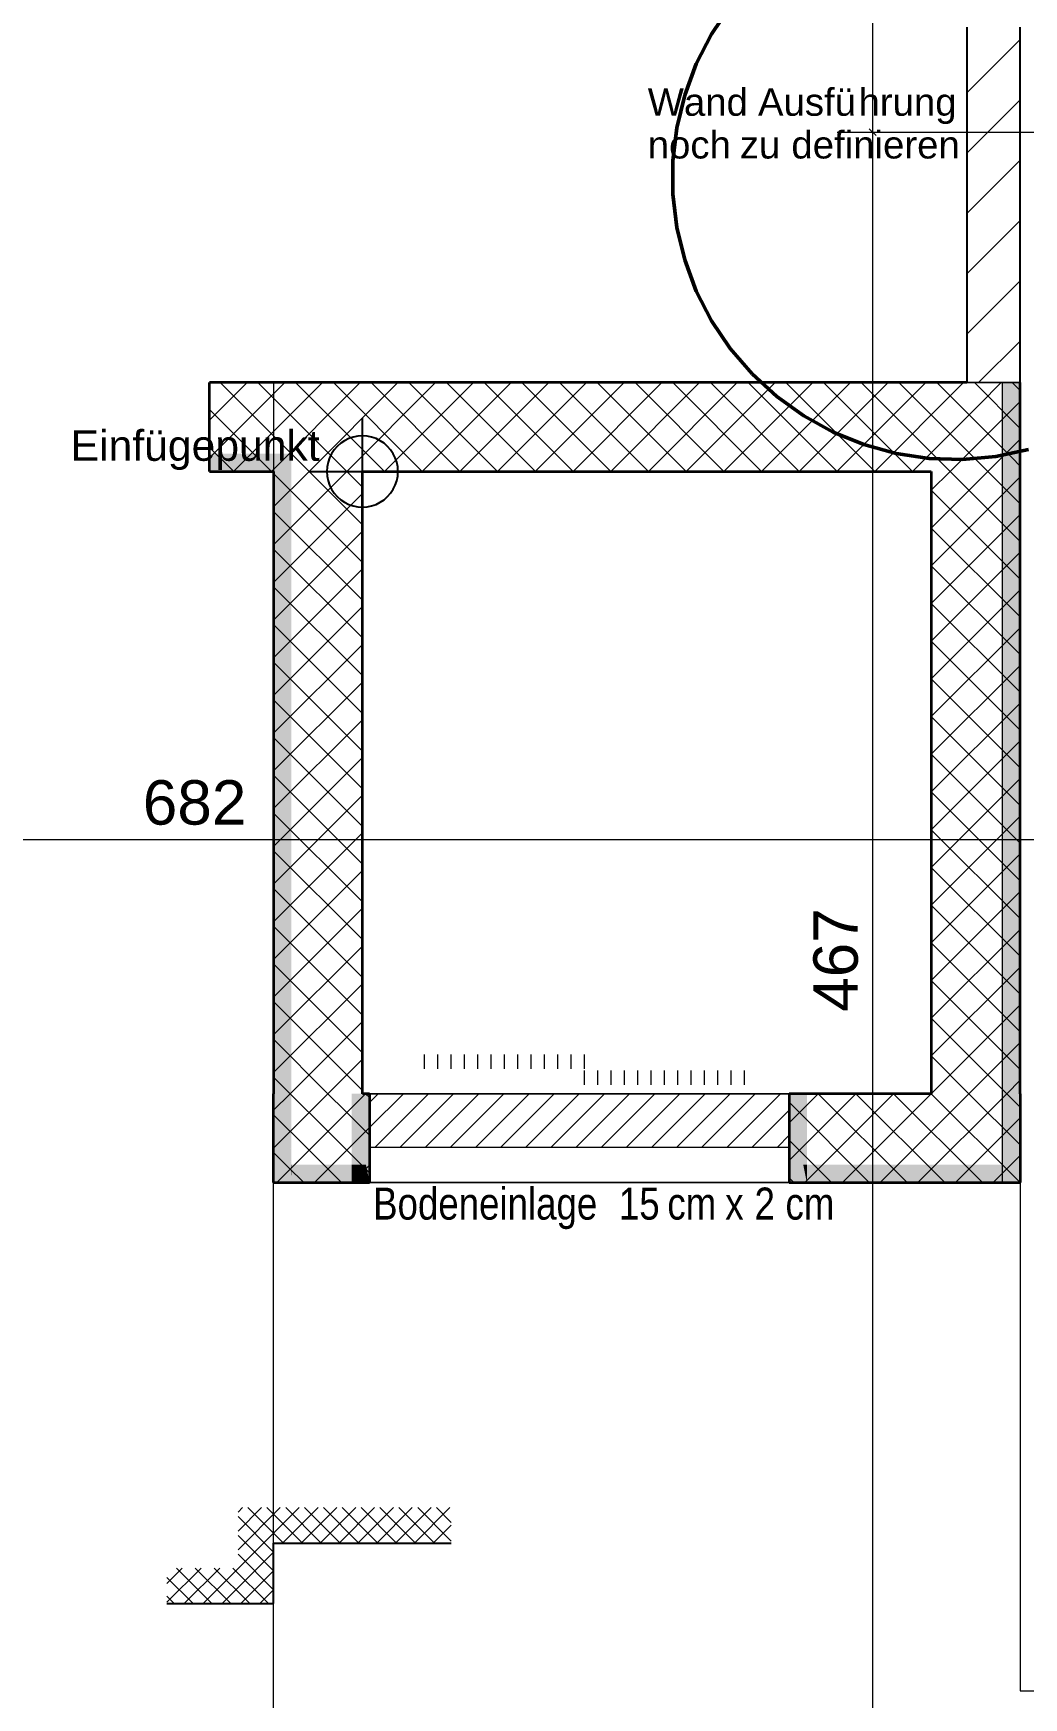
# Model space of a CAD drawing. Extents: x -1 to 1342, y -35 to 723.
# Drawn here: x 389.9 to 445.6, y 299 to 392.7 of the extents above; entities that cross this region are included whole.
import ezdxf
from ezdxf.lldxf.tags import DXFTag

# ---------------------------------------------------------------- set-up
doc = ezdxf.new("R2010")
doc.units = 0
doc.layers.get('0').update_dxf_attribs({"lineweight": 18})
for name, color, linetype, lineweight in [('-1._UG_3_- offene Fragen', 7, 'Continuous', 25), ('-1._UG_3_- offene Fragen Neu', 7, 'Continuous', 25), ('-1._UG_3_015 Innenwände Bauteilschraffuren Neu', 7, 'Continuous', 25), ('-1._UG_3_015 Innenwände Neu', 7, 'Continuous', 25), ('-1._UG_3_035 Decken Neu', 7, 'Continuous', 25), ('-1._UG_3_035-20 Bodeneinlagen', 7, 'Continuous', 25), ('-1._UG_3_035-20 Bodeneinlagen Neu', 7, 'Continuous', 25), ('-1._UG_3_160 Beschriftungen Ausführung Neu', 7, 'Continuous', 25), ('-1._UG_3_260 Kennzeichnung Sichtbeton Neu', 7, 'Continuous', 25)]:
    doc.layers.add(name, color=color, linetype=linetype, lineweight=lineweight)
doc.layers.add('X_Einfuegepunkt', color=1, linetype='Continuous', lineweight=25, true_color=0xff0000)
doc.layers.add('X_Mass', color=7, linetype='Continuous', lineweight=18, true_color=0x0080ff)
doc.styles.get("Standard").update_dxf_attribs({"font": 'arial.ttf'})
tags = doc.linetypes.add('Strich 1_1mm', pattern=[0.002, 0.001, -0.001]).pattern_tags.tags
tags[6:7] = [DXFTag(74, 4), DXFTag(75, 0), DXFTag(340, '0'), DXFTag(46, 1.0), DXFTag(50, 0.0), DXFTag(44, 0.0), DXFTag(45, 0.0)]
tags[4:5] = [DXFTag(74, 4), DXFTag(75, 0), DXFTag(340, '0'), DXFTag(46, 1.0), DXFTag(50, 0.0), DXFTag(44, 0.0), DXFTag(45, 0.0)]
tags = doc.linetypes.add('Strich 3_1mm Kanten', pattern=[0.004, 0.003, -0.001]).pattern_tags.tags
tags[6:7] = [DXFTag(74, 4), DXFTag(75, 0), DXFTag(340, '0'), DXFTag(46, 1.0), DXFTag(50, 0.0), DXFTag(44, 0.0), DXFTag(45, 0.0)]
tags[4:5] = [DXFTag(74, 4), DXFTag(75, 0), DXFTag(340, '0'), DXFTag(46, 1.0), DXFTag(50, 0.0), DXFTag(44, 0.0), DXFTag(45, 0.0)]
tags = doc.linetypes.add('Strichpunkt 3_1_1mm Achsen', pattern=[0.005, 0.003, -0.001, 0, -0.001]).pattern_tags.tags
tags[10:11] = [DXFTag(74, 4), DXFTag(75, 0), DXFTag(340, '0'), DXFTag(46, 1.0), DXFTag(50, 0.0), DXFTag(44, 0.0), DXFTag(45, 0.0)]
tags[8:9] = [DXFTag(74, 4), DXFTag(75, 0), DXFTag(340, '0'), DXFTag(46, 1.0), DXFTag(50, 0.0), DXFTag(44, 0.0), DXFTag(45, 0.0)]
tags[6:7] = [DXFTag(74, 4), DXFTag(75, 0), DXFTag(340, '0'), DXFTag(46, 1.0), DXFTag(50, 0.0), DXFTag(44, 0.0), DXFTag(45, 0.0)]
tags[4:5] = [DXFTag(74, 4), DXFTag(75, 0), DXFTag(340, '0'), DXFTag(46, 1.0), DXFTag(50, 0.0), DXFTag(44, 0.0), DXFTag(45, 0.0)]

# ---------------------------------------------------------------- blocks, each defined once
blk = doc.blocks.new('Maß-A0SKLQPNLL', base_point=(159.85, 287.879))
at = {"color": 0, "linetype": 'ByBlock', "lineweight": -2, "ltscale": 0.18}
blk.add_line((160.041, 347.328), (546.641, 347.328), dxfattribs=at)
at = {"color": 0, "linetype": 'ByBlock', "lineweight": -2, "ltscale": 0.18, "insert": (396.085, 350.662), "char_height": 2.5, "attachment_point": 1}
blk.add_mtext('{\\fArial;682}', dxfattribs=at)
blk = doc.blocks.new('Maß-A0SKLQPTLL', base_point=(433.808, 293.584))
at = {"color": 0, "linetype": 'ByBlock', "lineweight": -2, "ltscale": 0.18}
for p, q in [((437.141, 481.028), (437.141, 293.775)), ((435.141, 387.115), (467.035, 387.115)), ((437.332, 386.924), (436.95, 387.306))]:
    blk.add_line(p, q, dxfattribs=at)
at = {"color": 0, "linetype": 'ByBlock', "lineweight": -2, "ltscale": 0.18, "insert": (433.808, 337.632), "char_height": 2.5, "attachment_point": 1, "rotation": 90}
blk.add_mtext('{\\fArial;467}', dxfattribs=at)
blk = doc.blocks.new('Referenz-A0SKLQRXLL', base_point=(5, 5))
at = {"layer": '-1._UG_3_- offene Fragen Neu', "color": 0, "linetype": 'Continuous', "lineweight": 50, "ltscale": 250}
for p, q in [((429.131, 394.182), (428.082, 392.624)), ((428.082, 392.624), (427.224, 390.953)), ((427.224, 390.953), (426.57, 389.191)), ((426.57, 389.191), (426.128, 387.365)), ((426.128, 387.365), (425.906, 385.5)), ((425.906, 385.5), (425.906, 383.621)), ((425.906, 383.621), (426.128, 381.755)), ((426.128, 381.755), (426.57, 379.929)), ((426.57, 379.929), (427.224, 378.168)), ((427.224, 378.168), (428.082, 376.497)), ((428.082, 376.497), (429.131, 374.938)), ((429.131, 374.938), (430.358, 373.515)), ((430.358, 373.515), (431.744, 372.247)), ((431.744, 372.247), (433.27, 371.152)), ((433.27, 371.152), (434.915, 370.245)), ((434.915, 370.245), (436.656, 369.539)), ((436.656, 369.539), (438.469, 369.044)), ((438.469, 369.044), (440.327, 368.766)), ((444.076, 368.877), (445.915, 369.264)), ((440.327, 368.766), (442.205, 368.711)), ((442.205, 368.711), (444.076, 368.877))]:
    blk.add_line(p, q, dxfattribs=at)
at = {"layer": '-1._UG_3_015 Innenwände Bauteilschraffuren Neu', "color": 0, "linetype": 'Continuous', "lineweight": 13, "ltscale": 0.0169}
for p, q in [((442.441, 389.334), (445.441, 392.334)), ((442.441, 385.94), (445.441, 388.94)), ((442.441, 382.546), (445.441, 385.546)), ((442.441, 379.152), (445.441, 382.152)), ((442.441, 375.758), (445.441, 378.758)), ((443.106, 373.028), (445.441, 375.363))]:
    blk.add_line(p, q, dxfattribs=at)
at = {"layer": '-1._UG_3_015 Innenwände Bauteilschraffuren Neu', "color": 0, "linetype": 'Continuous', "lineweight": 0, "ltscale": 0.0169}
for p, q in [((399.841, 370.917), (401.952, 373.028)), ((399.841, 368.796), (404.074, 373.028)), ((405.441, 368.028), (400.441, 373.028)), ((401.195, 368.028), (406.195, 373.028)), ((407.563, 368.028), (402.563, 373.028)), ((403.316, 368.028), (408.316, 373.028)), ((409.684, 368.028), (404.684, 373.028)), ((405.438, 368.028), (410.438, 373.028)), ((411.805, 368.028), (406.805, 373.028)), ((407.559, 368.028), (412.559, 373.028)), ((413.927, 368.028), (408.927, 373.028)), ((409.68, 368.028), (414.68, 373.028)), ((416.048, 368.028), (411.048, 373.028)), ((411.802, 368.028), (416.802, 373.028)), ((418.169, 368.028), (413.169, 373.028)), ((413.923, 368.028), (418.923, 373.028)), ((420.291, 368.028), (415.291, 373.028)), ((416.044, 368.028), (421.044, 373.028)), ((422.412, 368.028), (417.412, 373.028)), ((418.166, 368.028), (423.166, 373.028)), ((424.533, 368.028), (419.533, 373.028)), ((420.287, 368.028), (425.287, 373.028)), ((426.654, 368.028), (421.654, 373.028)), ((422.408, 368.028), (427.408, 373.028)), ((428.776, 368.028), (423.776, 373.028)), ((424.53, 368.028), (429.53, 373.028)), ((430.897, 368.028), (425.897, 373.028)), ((426.651, 368.028), (431.651, 373.028)), ((433.018, 368.028), (428.018, 373.028)), ((428.772, 368.028), (433.772, 373.028)), ((435.14, 368.028), (430.14, 373.028)), ((430.894, 368.028), (435.894, 373.028)), ((437.261, 368.028), (432.261, 373.028)), ((433.015, 368.028), (438.015, 373.028)), ((439.382, 368.028), (434.382, 373.028)), ((435.136, 368.028), (440.136, 373.028)), ((441.504, 368.028), (436.504, 373.028)), ((437.258, 368.028), (442.258, 373.028)), ((443.625, 368.028), (438.625, 373.028)), ((444.984, 368.791), (440.746, 373.028)), ((445.441, 370.455), (442.868, 373.028)), ((443.168, 371.817), (444.379, 373.028)), ((445.441, 372.576), (444.989, 373.028)), ((439.379, 368.028), (443.168, 371.817)), ((443.963, 370.491), (445.441, 371.969)), ((403.32, 368.028), (399.841, 371.507)), ((441.5, 368.028), (443.963, 370.491)), ((444.759, 369.166), (445.441, 369.848)), ((401.199, 368.028), (399.841, 369.386)), ((443.621, 368.028), (444.759, 369.166)), ((403.441, 366.032), (405.438, 368.028)), ((403.441, 363.91), (407.559, 368.028)), ((408.441, 365.028), (405.441, 368.028)), ((408.441, 367.15), (407.563, 368.028)), ((440.441, 366.969), (441.5, 368.028)), ((440.441, 364.848), (443.621, 368.028)), ((445.441, 364.091), (441.504, 368.028)), ((445.441, 366.212), (443.625, 368.028)), ((445.441, 368.333), (444.984, 368.791)), ((408.441, 362.907), (403.441, 367.907)), ((440.441, 362.727), (445.441, 367.727)), ((403.441, 361.789), (408.441, 366.789)), ((445.441, 361.969), (440.441, 366.969)), ((408.441, 360.786), (403.441, 365.786)), ((440.441, 360.605), (445.441, 365.605)), ((403.441, 359.668), (408.441, 364.668)), ((445.441, 359.848), (440.441, 364.848)), ((408.441, 358.664), (403.441, 363.664)), ((440.441, 358.484), (445.441, 363.484)), ((403.441, 357.547), (408.441, 362.547)), ((445.441, 357.727), (440.441, 362.727)), ((408.441, 356.543), (403.441, 361.543)), ((440.441, 356.363), (445.441, 361.363)), ((445.441, 355.605), (440.441, 360.605)), ((403.441, 355.425), (408.441, 360.425)), ((408.441, 354.422), (403.441, 359.422)), ((440.441, 354.241), (445.441, 359.241)), ((403.441, 353.304), (408.441, 358.304)), ((445.441, 353.484), (440.441, 358.484)), ((408.441, 352.3), (403.441, 357.3)), ((440.441, 352.12), (445.441, 357.12)), ((403.441, 351.183), (408.441, 356.183)), ((445.441, 351.363), (440.441, 356.363)), ((408.441, 350.179), (403.441, 355.179)), ((440.441, 349.999), (445.441, 354.999)), ((403.441, 349.061), (408.441, 354.061)), ((445.441, 349.241), (440.441, 354.241)), ((408.441, 348.058), (403.441, 353.058)), ((440.441, 347.877), (445.441, 352.877)), ((445.441, 347.12), (440.441, 352.12)), ((403.441, 346.94), (408.441, 351.94)), ((408.441, 345.936), (403.441, 350.936)), ((440.441, 345.756), (445.441, 350.756)), ((403.441, 344.819), (408.441, 349.819)), ((445.441, 344.999), (440.441, 349.999)), ((408.441, 343.815), (403.441, 348.815)), ((440.441, 343.635), (445.441, 348.635)), ((403.441, 342.697), (408.441, 347.697)), ((445.441, 342.877), (440.441, 347.877)), ((408.441, 341.694), (403.441, 346.694)), ((440.441, 341.513), (445.441, 346.514)), ((403.441, 340.576), (408.441, 345.576)), ((445.441, 340.756), (440.441, 345.756)), ((408.441, 339.572), (403.441, 344.572)), ((440.441, 339.392), (445.441, 344.392)), ((445.441, 338.635), (440.441, 343.635)), ((403.441, 338.455), (408.441, 343.455)), ((408.441, 337.451), (403.441, 342.451)), ((440.441, 337.271), (445.441, 342.271)), ((403.441, 336.333), (408.441, 341.333)), ((445.441, 336.514), (440.441, 341.513)), ((408.441, 335.33), (403.441, 340.33)), ((440.441, 335.15), (445.441, 340.15)), ((403.441, 334.212), (408.441, 339.212)), ((445.441, 334.392), (440.441, 339.392)), ((408.441, 333.208), (403.441, 338.208)), ((440.441, 333.028), (445.441, 338.028)), ((404.379, 333.028), (408.441, 337.091)), ((444.684, 333.028), (440.441, 337.271)), ((406.5, 333.028), (403.441, 336.087)), ((411.941, 334.428), (411.941, 335.228)), ((412.691, 334.428), (412.691, 335.228)), ((413.441, 334.428), (413.441, 335.228)), ((414.191, 334.428), (414.191, 335.228)), ((414.941, 334.428), (414.941, 335.228)), ((415.691, 334.428), (415.691, 335.228)), ((416.441, 334.428), (416.441, 335.228)), ((417.191, 334.428), (417.191, 335.228)), ((417.941, 334.428), (417.941, 335.228)), ((418.691, 334.428), (418.691, 335.228)), ((419.441, 334.428), (419.441, 335.228)), ((420.191, 334.428), (420.191, 335.228)), ((420.941, 334.428), (420.941, 335.228)), ((442.563, 333.028), (445.441, 335.907)), ((406.5, 333.028), (408.441, 334.969)), ((420.941, 333.528), (420.941, 334.328)), ((421.691, 333.528), (421.691, 334.328)), ((422.441, 333.528), (422.441, 334.328)), ((423.191, 333.528), (423.191, 334.328)), ((423.941, 333.528), (423.941, 334.328)), ((424.691, 333.528), (424.691, 334.328)), ((425.441, 333.528), (425.441, 334.328)), ((426.191, 333.528), (426.191, 334.328)), ((426.941, 333.528), (426.941, 334.328)), ((427.691, 333.528), (427.691, 334.328)), ((428.441, 333.528), (428.441, 334.328)), ((429.191, 333.528), (429.191, 334.328)), ((429.941, 333.528), (429.941, 334.328)), ((442.563, 333.028), (440.441, 335.15)), ((404.379, 333.028), (403.441, 333.966)), ((444.684, 333.028), (445.441, 333.786)), ((403.441, 332.091), (404.379, 333.028)), ((403.441, 329.969), (406.5, 333.028)), ((403.621, 328.028), (408.441, 332.848)), ((406.41, 330.997), (404.379, 333.028)), ((407.471, 332.058), (406.5, 333.028)), ((408.441, 332.848), (408.621, 333.028)), ((408.841, 332.808), (408.621, 333.028)), ((432.441, 331.392), (434.077, 333.028)), ((432.441, 329.271), (436.199, 333.028)), ((436.956, 328.028), (432.441, 332.543)), ((433.32, 328.028), (438.32, 333.028)), ((439.077, 328.028), (434.077, 333.028)), ((435.441, 328.028), (440.441, 333.028)), ((441.199, 328.028), (436.199, 333.028)), ((437.563, 328.028), (442.563, 333.028)), ((443.32, 328.028), (438.32, 333.028)), ((439.684, 328.028), (444.684, 333.028)), ((445.441, 328.028), (440.441, 333.028)), ((445.441, 330.15), (442.563, 333.028)), ((445.441, 332.271), (444.684, 333.028)), ((405.349, 329.936), (403.441, 331.844)), ((408.441, 331.087), (407.471, 332.058)), ((441.805, 328.028), (445.441, 331.664)), ((405.743, 328.028), (408.441, 330.727)), ((408.441, 328.966), (406.41, 330.997)), ((408.441, 330.727), (408.841, 331.127)), ((408.841, 330.687), (408.441, 331.087)), ((404.289, 328.876), (403.441, 329.723)), ((407.258, 328.028), (405.349, 329.936)), ((434.835, 328.028), (432.441, 330.422)), ((405.136, 328.028), (404.289, 328.876)), ((408.441, 328.605), (408.841, 329.005)), ((408.841, 328.566), (408.441, 328.966)), ((443.927, 328.028), (445.441, 329.543)), ((407.864, 328.028), (408.441, 328.605)), ((432.713, 328.028), (432.441, 328.3))]:
    blk.add_line(p, q, dxfattribs=at)
at = {"layer": '-1._UG_3_015 Innenwände Neu', "color": 0, "lineweight": -2}
for p, q in [((442.441, 393.028), (442.441, 373.028)), ((445.441, 373.028), (445.441, 393.028))]:
    blk.add_line(p, q, dxfattribs=at)
at = {"layer": '-1._UG_3_015 Innenwände Neu', "color": 0, "lineweight": 35}
for p, q in [((399.841, 368.028), (399.841, 373.028)), ((442.441, 373.028), (399.841, 373.028)), ((445.441, 368.028), (445.441, 373.028)), ((399.841, 368.028), (403.441, 368.028)), ((403.441, 368.028), (403.441, 333.028)), ((408.441, 368.028), (440.441, 368.028)), ((408.441, 333.028), (408.441, 368.028)), ((440.441, 368.028), (440.441, 333.028)), ((445.441, 333.028), (445.441, 368.028)), ((403.441, 328.028), (403.441, 333.028)), ((408.841, 333.028), (408.441, 333.028)), ((408.841, 333.028), (408.841, 328.028)), ((432.441, 333.028), (432.441, 328.028)), ((440.441, 333.028), (432.441, 333.028)), ((445.441, 333.028), (445.441, 328.028)), ((403.441, 328.028), (408.841, 328.028)), ((432.441, 328.028), (445.441, 328.028))]:
    blk.add_line(p, q, dxfattribs=at)
at = {"layer": '-1._UG_3_035 Decken Neu', "color": 0, "linetype": 'Continuous', "lineweight": 13, "ltscale": 16.9}
for p, q in [((445.441, 373.028), (403.441, 373.028)), ((403.441, 373.028), (403.441, 328.028)), ((445.441, 373.028), (403.441, 373.028)), ((403.441, 373.028), (403.441, 328.028)), ((403.441, 373.028), (440.441, 373.028)), ((440.441, 373.028), (445.441, 373.028)), ((440.441, 373.028), (445.441, 373.028)), ((445.441, 328.028), (445.441, 373.028)), ((445.441, 328.028), (445.441, 373.028)), ((445.441, 373.028), (445.441, 328.028)), ((445.441, 373.028), (445.441, 328.028)), ((403.441, 328.028), (403.441, 333.028)), ((403.441, 328.028), (403.441, 333.028)), ((403.441, 328.028), (445.441, 328.028)), ((403.441, 328.028), (445.441, 328.028)), ((445.441, 328.028), (403.441, 328.028)), ((445.441, 328.028), (403.441, 328.028))]:
    blk.add_line(p, q, dxfattribs=at)
at = {"layer": '-1._UG_3_035 Decken Neu', "color": 0, "lineweight": 13}
for q in [(440.441, 373.028), (403.441, 333.028), (403.441, 333.028)]:
    blk.add_line((403.441, 373.028), q, dxfattribs=at)
at = {"layer": '-1._UG_3_035 Decken Neu', "color": 0, "linetype": 'Strich 3_1mm Kanten', "lineweight": 13, "ltscale": 2197}
for p, q in [((445.441, 373.028), (403.441, 373.028)), ((403.441, 373.028), (403.441, 328.028)), ((445.441, 328.028), (445.441, 373.028)), ((408.441, 333.028), (408.441, 368.028)), ((408.441, 368.028), (440.441, 368.028)), ((440.441, 368.028), (440.441, 333.028)), ((440.441, 333.028), (408.441, 333.028)), ((403.441, 328.028), (445.441, 328.028))]:
    blk.add_line(p, q, dxfattribs=at)
at = {"layer": '-1._UG_3_035 Decken Neu', "color": 0, "linetype": 'Strichpunkt 3_1_1mm Achsen', "lineweight": 13, "ltscale": 2197}
for p, q in [((403.441, 277.028), (403.441, 328.028)), ((403.441, 328.028), (445.441, 328.028)), ((445.441, 328.028), (445.441, 299.428)), ((445.441, 299.428), (470.841, 299.428))]:
    blk.add_line(p, q, dxfattribs=at)
at = {"layer": '-1._UG_3_035-20 Bodeneinlagen Neu', "color": 0, "linetype": 'Continuous', "lineweight": 13, "ltscale": 0.0169}
for p, q in [((408.841, 332.541), (409.329, 333.028)), ((408.841, 331.127), (410.743, 333.028)), ((409.157, 330.028), (412.157, 333.028)), ((410.571, 330.028), (413.571, 333.028)), ((411.985, 330.028), (414.985, 333.028)), ((413.4, 330.028), (416.4, 333.028)), ((414.814, 330.028), (417.814, 333.028)), ((416.228, 330.028), (419.228, 333.028)), ((417.642, 330.028), (420.642, 333.028)), ((419.057, 330.028), (422.057, 333.028)), ((420.471, 330.028), (423.471, 333.028)), ((421.885, 330.028), (424.885, 333.028)), ((423.299, 330.028), (426.299, 333.028)), ((424.713, 330.028), (427.713, 333.028)), ((426.128, 330.028), (429.128, 333.028)), ((427.542, 330.028), (430.542, 333.028)), ((428.956, 330.028), (431.956, 333.028)), ((430.37, 330.028), (432.441, 332.099)), ((431.784, 330.028), (432.441, 330.685))]:
    blk.add_line(p, q, dxfattribs=at)
at = {"layer": '-1._UG_3_035-20 Bodeneinlagen Neu', "color": 0, "linetype": 'Strich 1_1mm', "lineweight": 13, "ltscale": 16.9}
for p, q in [((408.841, 333.028), (432.441, 333.028)), ((408.841, 330.028), (408.841, 333.028)), ((432.441, 330.028), (432.441, 333.028)), ((408.841, 330.028), (432.441, 330.028))]:
    blk.add_line(p, q, dxfattribs=at)
at = {"layer": '-1._UG_3_160 Beschriftungen Ausführung Neu', "color": 0, "linetype": 'Continuous', "lineweight": 13, "ltscale": 0.0169}
for p, q in [((404.881, 309.74), (399.481, 304.34)), ((403.82, 309.74), (401.441, 307.361)), ((402.759, 309.74), (401.441, 308.422)), ((401.699, 309.74), (401.441, 309.483)), ((403.441, 307.24), (401.441, 309.24)), ((404.002, 307.74), (402.002, 309.74)), ((405.063, 307.74), (403.063, 309.74)), ((405.941, 309.74), (403.941, 307.74)), ((406.123, 307.74), (404.123, 309.74)), ((407.002, 309.74), (405.002, 307.74)), ((407.184, 307.74), (405.184, 309.74)), ((408.063, 309.74), (406.063, 307.74)), ((408.245, 307.74), (406.245, 309.74)), ((409.123, 309.74), (407.123, 307.74)), ((409.305, 307.74), (407.305, 309.74)), ((410.184, 309.74), (408.184, 307.74)), ((410.366, 307.74), (408.366, 309.74)), ((411.245, 309.74), (409.245, 307.74)), ((411.427, 307.74), (409.427, 309.74)), ((412.305, 309.74), (410.305, 307.74)), ((412.487, 307.74), (410.487, 309.74)), ((413.366, 309.74), (411.366, 307.74)), ((413.441, 307.847), (411.548, 309.74)), ((413.441, 308.907), (412.609, 309.74)), ((403.441, 306.18), (401.441, 308.18)), ((413.441, 308.755), (412.427, 307.74)), ((403.441, 307.24), (400.541, 304.34)), ((403.441, 305.119), (401.441, 307.119)), ((399.359, 306.34), (397.441, 304.422)), ((398.299, 306.34), (397.441, 305.483)), ((399.977, 304.34), (397.977, 306.34)), ((400.42, 306.34), (398.42, 304.34)), ((401.038, 304.34), (399.038, 306.34)), ((402.099, 304.34), (400.099, 306.34)), ((403.159, 304.34), (401.159, 306.34)), ((403.441, 306.18), (401.602, 304.34)), ((398.917, 304.34), (397.441, 305.816)), ((397.856, 304.34), (397.441, 304.755)), ((403.441, 305.119), (402.663, 304.34))]:
    blk.add_line(p, q, dxfattribs=at)
at = {"layer": '-1._UG_3_160 Beschriftungen Ausführung Neu', "color": 0, "linetype": 'Continuous', "lineweight": -2, "ltscale": 62.5}
for p, q in [((403.441, 304.34), (403.441, 307.74)), ((403.441, 307.74), (413.441, 307.74)), ((397.441, 304.34), (403.441, 304.34))]:
    blk.add_line(p, q, dxfattribs=at)
at = {"layer": '-1._UG_3_260 Kennzeichnung Sichtbeton Neu', "color": 0, "linetype": 'Continuous', "lineweight": 0, "ltscale": 0.0169}
for p, q in [((444.441, 329.028), (444.441, 373.028)), ((444.441, 328.028), (444.441, 329.028)), ((444.441, 329.028), (444.441, 329.028))]:
    blk.add_line(p, q, dxfattribs=at)
for points in [[(444.441, 328.028), (445.441, 328.028), (444.441, 373.028)], [(445.441, 328.028), (445.441, 373.028), (444.441, 373.028)], [(399.841, 368.028), (403.441, 368.028), (399.841, 369.028)], [(403.441, 368.028), (403.441, 369.028), (399.841, 369.028)], [(403.441, 368.028), (403.466, 368.028), (403.441, 369.028)], [(404.441, 329.028), (404.441, 369.028), (403.441, 369.028)], [(404.417, 329.028), (404.441, 329.028), (403.441, 369.028)], [(404.441, 328.028), (403.466, 368.028), (403.441, 368.028)], [(403.441, 328.028), (404.441, 328.028), (403.441, 368.028)], [(407.841, 329.028), (408.641, 329.028), (407.841, 333.028)], [(408.841, 328.028), (408.841, 333.028), (407.841, 333.028)], [(432.441, 328.028), (433.441, 328.028), (432.441, 333.028)], [(433.441, 329.028), (433.441, 333.028), (432.441, 333.028)], [(433.241, 329.028), (433.441, 329.028), (432.441, 333.028)], [(404.441, 328.028), (404.441, 329.028), (404.417, 329.028)], [(404.441, 328.028), (407.841, 328.028), (404.441, 329.028)], [(407.841, 328.028), (407.841, 329.028), (404.441, 329.028)], [(408.841, 328.028), (408.641, 329.028), (407.841, 329.028)], [(407.841, 328.028), (408.841, 328.028), (407.841, 329.028)], [(433.441, 328.028), (433.441, 329.028), (433.241, 329.028)], [(433.441, 328.028), (444.441, 328.028), (433.441, 329.028)], [(444.441, 328.028), (444.441, 329.028), (433.441, 329.028)]]:
    blk.add_solid(points, dxfattribs=at)
at = {"layer": 'X_Einfuegepunkt', "color": 0, "linetype": 'Continuous', "lineweight": -2, "ltscale": 0.25}
for p, q in [((408.441, 365.028), (408.441, 371.028)), ((407.676, 369.876), (407.441, 369.76)), ((407.924, 369.96), (407.676, 369.876)), ((408.18, 370.011), (407.924, 369.96)), ((408.441, 370.028), (408.18, 370.011)), ((408.702, 370.011), (408.441, 370.028)), ((408.959, 369.96), (408.702, 370.011)), ((409.207, 369.876), (408.959, 369.96)), ((409.441, 369.76), (409.207, 369.876)), ((406.709, 369.028), (406.594, 368.794)), ((406.855, 369.246), (406.709, 369.028)), ((407.027, 369.442), (406.855, 369.246)), ((407.224, 369.615), (407.027, 369.442)), ((407.441, 369.76), (407.224, 369.615)), ((409.659, 369.615), (409.441, 369.76)), ((409.856, 369.442), (409.659, 369.615)), ((410.028, 369.246), (409.856, 369.442)), ((410.173, 369.028), (410.028, 369.246)), ((410.289, 368.794), (410.173, 369.028)), ((405.441, 368.028), (411.441, 368.028)), ((406.458, 368.289), (406.441, 368.028)), ((406.441, 368.028), (406.458, 367.767)), ((406.509, 368.546), (406.458, 368.289)), ((406.594, 368.794), (406.509, 368.546)), ((410.373, 368.546), (410.289, 368.794)), ((410.424, 368.289), (410.373, 368.546)), ((410.441, 368.028), (410.424, 368.289)), ((410.424, 367.767), (410.441, 368.028)), ((406.458, 367.767), (406.509, 367.511)), ((406.509, 367.511), (406.594, 367.263)), ((406.594, 367.263), (406.709, 367.028)), ((406.709, 367.028), (406.855, 366.811)), ((410.028, 366.811), (410.173, 367.028)), ((410.173, 367.028), (410.289, 367.263)), ((410.289, 367.263), (410.373, 367.511)), ((410.373, 367.511), (410.424, 367.767)), ((406.855, 366.811), (407.027, 366.614)), ((407.027, 366.614), (407.224, 366.442)), ((407.224, 366.442), (407.441, 366.296)), ((407.441, 366.296), (407.676, 366.18)), ((407.676, 366.18), (407.924, 366.096)), ((407.924, 366.096), (408.18, 366.045)), ((408.702, 366.045), (408.959, 366.096)), ((408.959, 366.096), (409.207, 366.18)), ((409.207, 366.18), (409.441, 366.296)), ((409.441, 366.296), (409.659, 366.442)), ((409.659, 366.442), (409.856, 366.614)), ((409.856, 366.614), (410.028, 366.811)), ((408.18, 366.045), (408.441, 366.028)), ((408.441, 366.028), (408.702, 366.045))]:
    blk.add_line(p, q, dxfattribs=at)
at = {"layer": '-1._UG_3_- offene Fragen', "color": 0, "linetype": 'Continuous', "lineweight": 13, "ltscale": 0.0169, "char_height": 1.54412, "attachment_point": 1}
for s, insert in [('{\\fArial;Wand}', (424.49, 389.582)), ('{\\fArial;Ausfü}', (430.692, 389.582)), ('{\\fArial;hrung}', (436.348, 389.582)), ('{\\fArial;noch}', (424.49, 387.179)), ('{\\fArial;zu}', (429.668, 387.179)), ('{\\fArial;definieren}', (432.572, 387.179))]:
    blk.add_mtext(s, dxfattribs=dict(at, insert=insert))
at = {"layer": '-1._UG_3_035-20 Bodeneinlagen', "color": 0, "linetype": 'Continuous', "lineweight": 13, "ltscale": 0.0169, "char_height": 1.8, "attachment_point": 1}
for s, insert in [('{\\fArial Narrow;Bodeneinlage}', (409.041, 327.744)), ('{\\fArial Narrow;15}', (422.869, 327.744)), ('{\\fArial Narrow;2}', (430.499, 327.744)), ('{\\fArial Narrow;cm}', (425.595, 327.744)), ('{\\fArial Narrow;x}', (428.852, 327.744)), ('{\\fArial Narrow;cm}', (432.241, 327.744))]:
    blk.add_mtext(s, dxfattribs=dict(at, insert=insert))
at = {"layer": 'X_Einfuegepunkt', "color": 0, "linetype": 'Continuous', "lineweight": -2, "ltscale": 0.25, "insert": (392.026, 370.346), "char_height": 1.71805, "attachment_point": 1}
blk.add_mtext('{\\fArial;Einfügepunkt}', dxfattribs=at)

msp = doc.modelspace()

# ---------------------------------------------------------------- block references
at = {"color": 8, "lineweight": 25, "ltscale": 0.25, "true_color": 0x808080}
msp.add_blockref('Referenz-A0SKLQRXLL', (5, 5), dxfattribs=at)
at = {"layer": 'X_Mass', "ltscale": 0.18}
for name, p in [('Maß-A0SKLQPTLL', (433.808, 293.584)), ('Maß-A0SKLQPNLL', (159.85, 287.879))]:
    msp.add_blockref(name, p, dxfattribs=at)

doc.saveas('drawing.dxf')
